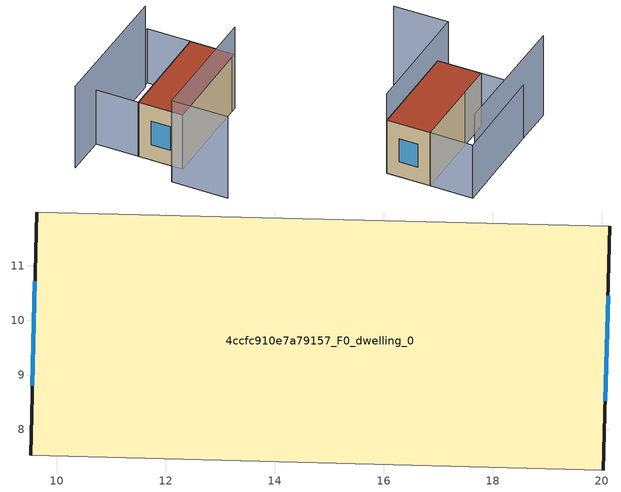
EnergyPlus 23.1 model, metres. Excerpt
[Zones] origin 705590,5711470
4ccfc910e7a79157_F0_dwelling_0
 floor ground (EU_floor_Construction): 20.03,7.25 20.15,11.72 9.63,11.98 9.52,7.53 z0
 wall outside (EU_wall_Construction): 9.52,7.53 9.63,11.98 / 20.15,11.72 20.03,7.25 z0:6
 wall adiabatic (EU_wall_Construction): 20.03,7.25 9.52,7.53 / 9.63,11.98 20.15,11.72 z0:6
 window (EU_Window_Construction): 9.55,8.8 9.6,10.71 / 20.11,10.45 20.06,8.52 z1.71:4.29
 roof outside (EU_roof_Construction): 20.15,11.72 20.03,7.25 9.52,7.53 9.63,11.98 z6
shading: 7.2,1.99 7.35,7.59 / 7.35,7.59 20.03,7.25 / 19.58,15.96 5.65,16.42 z0:9; 20.15,11.72 9.63,11.98 / 9.63,11.98 9.74,16.32 / 9.74,16.32 20.26,16.06 / 20.26,16.06 20.15,11.72 z0:6
[Building]
EU S2 Campaign: North Axis=0; Terrain=City; Solar Distribution=FullExterior
[Site:Location]
London: Latitude=51.5; Longitude=-0.5; Time Zone=0; Elevation=25
[SizingPeriod:WeatherFileDays]
AnnualSizingPeriod: Begin Month=1; Begin Day of Month=1; End Month=12; End Day of Month=31; Day of Week for Start Day=Monday; Use Weather File Daylight Saving Period=No; Use Weather File Rain and Snow Indicators=No
[MATERIAL]
EU_InternalMass_Material: Roughness=MediumRough; Thickness=0.1; Conductivity=1; Density=1800; Specific Heat=900; Thermal Absorptance=0.9; Solar Absorptance=0.7; Visible Absorptance=0.7
[MATERIAL:NOMASS] Roughness=MediumRough; Thermal Absorptance=0.9; Solar Absorptance=0.7; Visible Absorptance=0.7
Name | Thermal Resistance
EU_wall_NoMass | 0.71061
EU_roof_NoMass | 2.41608
EU_floor_NoMass | 1.75078
[WINDOWMATERIAL:SIMPLEGLAZINGSYSTEM]
EU_Window_SimpleGlazing: UFactor=2.64892; Solar Heat Gain Coefficient=0.76; Visible Transmittance=0.76
[CONSTRUCTION]
EU_wall_Construction: EU_wall_NoMass
EU_roof_Construction: EU_roof_NoMass
EU_floor_Construction: EU_floor_NoMass
EU_InternalMass_Construction: EU_InternalMass_Material
EU_Window_Construction: EU_Window_SimpleGlazing
[ZONE]
4ccfc910e7a79157_F0_dwelling_0: Type=1; Multiplier=1; Ceiling Height=autocalculate; Volume=281.785; Floor Area=autocalculate; Part of Total Floor Area=Yes
[INTERNALMASS]
4ccfc910e7a79157_F0_dwelling_0_EU_InternalMass: Construction=EU_InternalMass_Construction; Zone or ZoneList=4ccfc910e7a79157_F0_dwelling_0; Surface Area=46.9639
[OTHEREQUIPMENT]
EU_Step8_InternalGain_4ccfc910e7a79157_F0_dwelling_0_f000: Fuel Type=Electricity; Zone or ZoneList or Space or SpaceList=4ccfc910e7a79157_F0_dwelling_0; Schedule=EU_Step8_GainSchedule_4ccfc910e7a79157_F0_dwelling_0_f000; Design Level Calculation Method=Watts/Area; Power per Zone Floor Area=1; Fraction Latent=0; Fraction Radiant=0; Fraction Lost=0; Carbon Dioxide Generation Rate=0; EndUse Subcategory=EU_Step8_InternalGains
[ZONEVENTILATION:DESIGNFLOWRATE]
EU_ConstantAir_4ccfc910e7a79157_F0_dwelling_0: Zone or ZoneList or Space or SpaceList=4ccfc910e7a79157_F0_dwelling_0; Schedule=EU_AlwaysOn; Design Flow Rate Calculation Method=AirChanges/Hour; Air Changes per Hour=0.496673; Ventilation Type=Natural; Fan Pressure Rise=0; Fan Total Efficiency=1; Constant Term Coefficient=1; Temperature Term Coefficient=0; Velocity Term Coefficient=0; Velocity Squared Term Coefficient=0; Minimum Indoor Temperature=-100; Maximum Indoor Temperature=100; Delta Temperature=-100; Minimum Outdoor Temperature=-100; Maximum Outdoor Temperature=100; Maximum Wind Speed=40
[HVACTEMPLATE:THERMOSTAT]
EU_HeatOnly_4ccfc910e7a79157_F0_dwelling_0: Constant Heating Setpoint=20; Constant Cooling Setpoint=50
[HVACTEMPLATE:ZONE:IDEALLOADSAIRSYSTEM]
4ccfc910e7a79157_F0_dwelling_0: Template Thermostat=EU_HeatOnly_4ccfc910e7a79157_F0_dwelling_0; System Availability Schedule=EU_AlwaysOn; Maximum Heating Supply Air Temperature=50; Minimum Cooling Supply Air Temperature=13; Maximum Heating Supply Air Humidity Ratio=0.0156; Minimum Cooling Supply Air Humidity Ratio=0.0077; Heating Limit=NoLimit; Cooling Limit=NoLimit; Heating Availability Schedule=EU_AlwaysOn; Cooling Availability Schedule=EU_CoolingOff; Dehumidification Control Type=ConstantSensibleHeatRatio; Cooling Sensible Heat Ratio=0.7; Dehumidification Setpoint=60; Humidification Control Type=None; Humidification Setpoint=30; Outdoor Air Method=None; Outdoor Air Flow Rate per Person=0.00944; Outdoor Air Flow Rate per Zone Floor Area=0; Outdoor Air Flow Rate per Zone=0; Demand Controlled Ventilation Type=None; Outdoor Air Economizer Type=NoEconomizer; Heat Recovery Type=None; Sensible Heat Recovery Effectiveness=0.7; Latent Heat Recovery Effectiveness=0.65
[SIZING:ZONE]
4ccfc910e7a79157_F0_dwelling_0: Zone Cooling Design Supply Air Temperature Input Method=SupplyAirTemperature; Zone Cooling Design Supply Air Temperature=13; Zone Heating Design Supply Air Temperature Input Method=SupplyAirTemperature; Zone Heating Design Supply Air Temperature=50; Zone Cooling Design Supply Air Humidity Ratio=0.008; Zone Heating Design Supply Air Humidity Ratio=0.008; Cooling Design Air Flow Method=DesignDay; Cooling Design Air Flow Rate=0; Cooling Minimum Air Flow per Zone Floor Area=0.000762; Cooling Minimum Air Flow=0; Cooling Minimum Air Flow Fraction=0.2; Heating Design Air Flow Method=DesignDay; Heating Design Air Flow Rate=0; Heating Maximum Air Flow per Zone Floor Area=0.002032; Heating Maximum Air Flow=0.141576; Heating Maximum Air Flow Fraction=0.3; Account for Dedicated Outdoor Air System=No; Dedicated Outdoor Air System Control Strategy=NeutralSupplyAir; Dedicated Outdoor Air Low Setpoint Temperature for Design=autosize; Dedicated Outdoor Air High Setpoint Temperature for Design=autosize; Zone Load Sizing Method=Sensible Load Only No Latent Load; Zone Latent Cooling Design Supply Air Humidity Ratio Input Method=HumidityRatioDifference; Zone Cooling Design Supply Air Humidity Ratio Difference=0.005; Zone Latent Heating Design Supply Air Humidity Ratio Input Method=HumidityRatioDifference; Zone Humidification Design Supply Air Humidity Ratio Difference=0.005
[SCHEDULE:CONSTANT]
Name | Hourly Value
EU_AlwaysOn | 1
EU_CoolingOff | 0
[SCHEDULE:FILE]
EU_Step8_GainSchedule_4ccfc910e7a79157_F0_dwelling_0_f000: File=../../schedules/4ccfc910e7a79157/4ccfc910e7a79157_F0_dwelling_0_f000_gain.csv; Column Number=1; Rows to Skip at Top=0; Number of Hours of Data=8760; Column Separator=Comma; Interpolate to Timestep=No; Minutes per Item=60; Adjust Schedule for Daylight Savings=Yes
